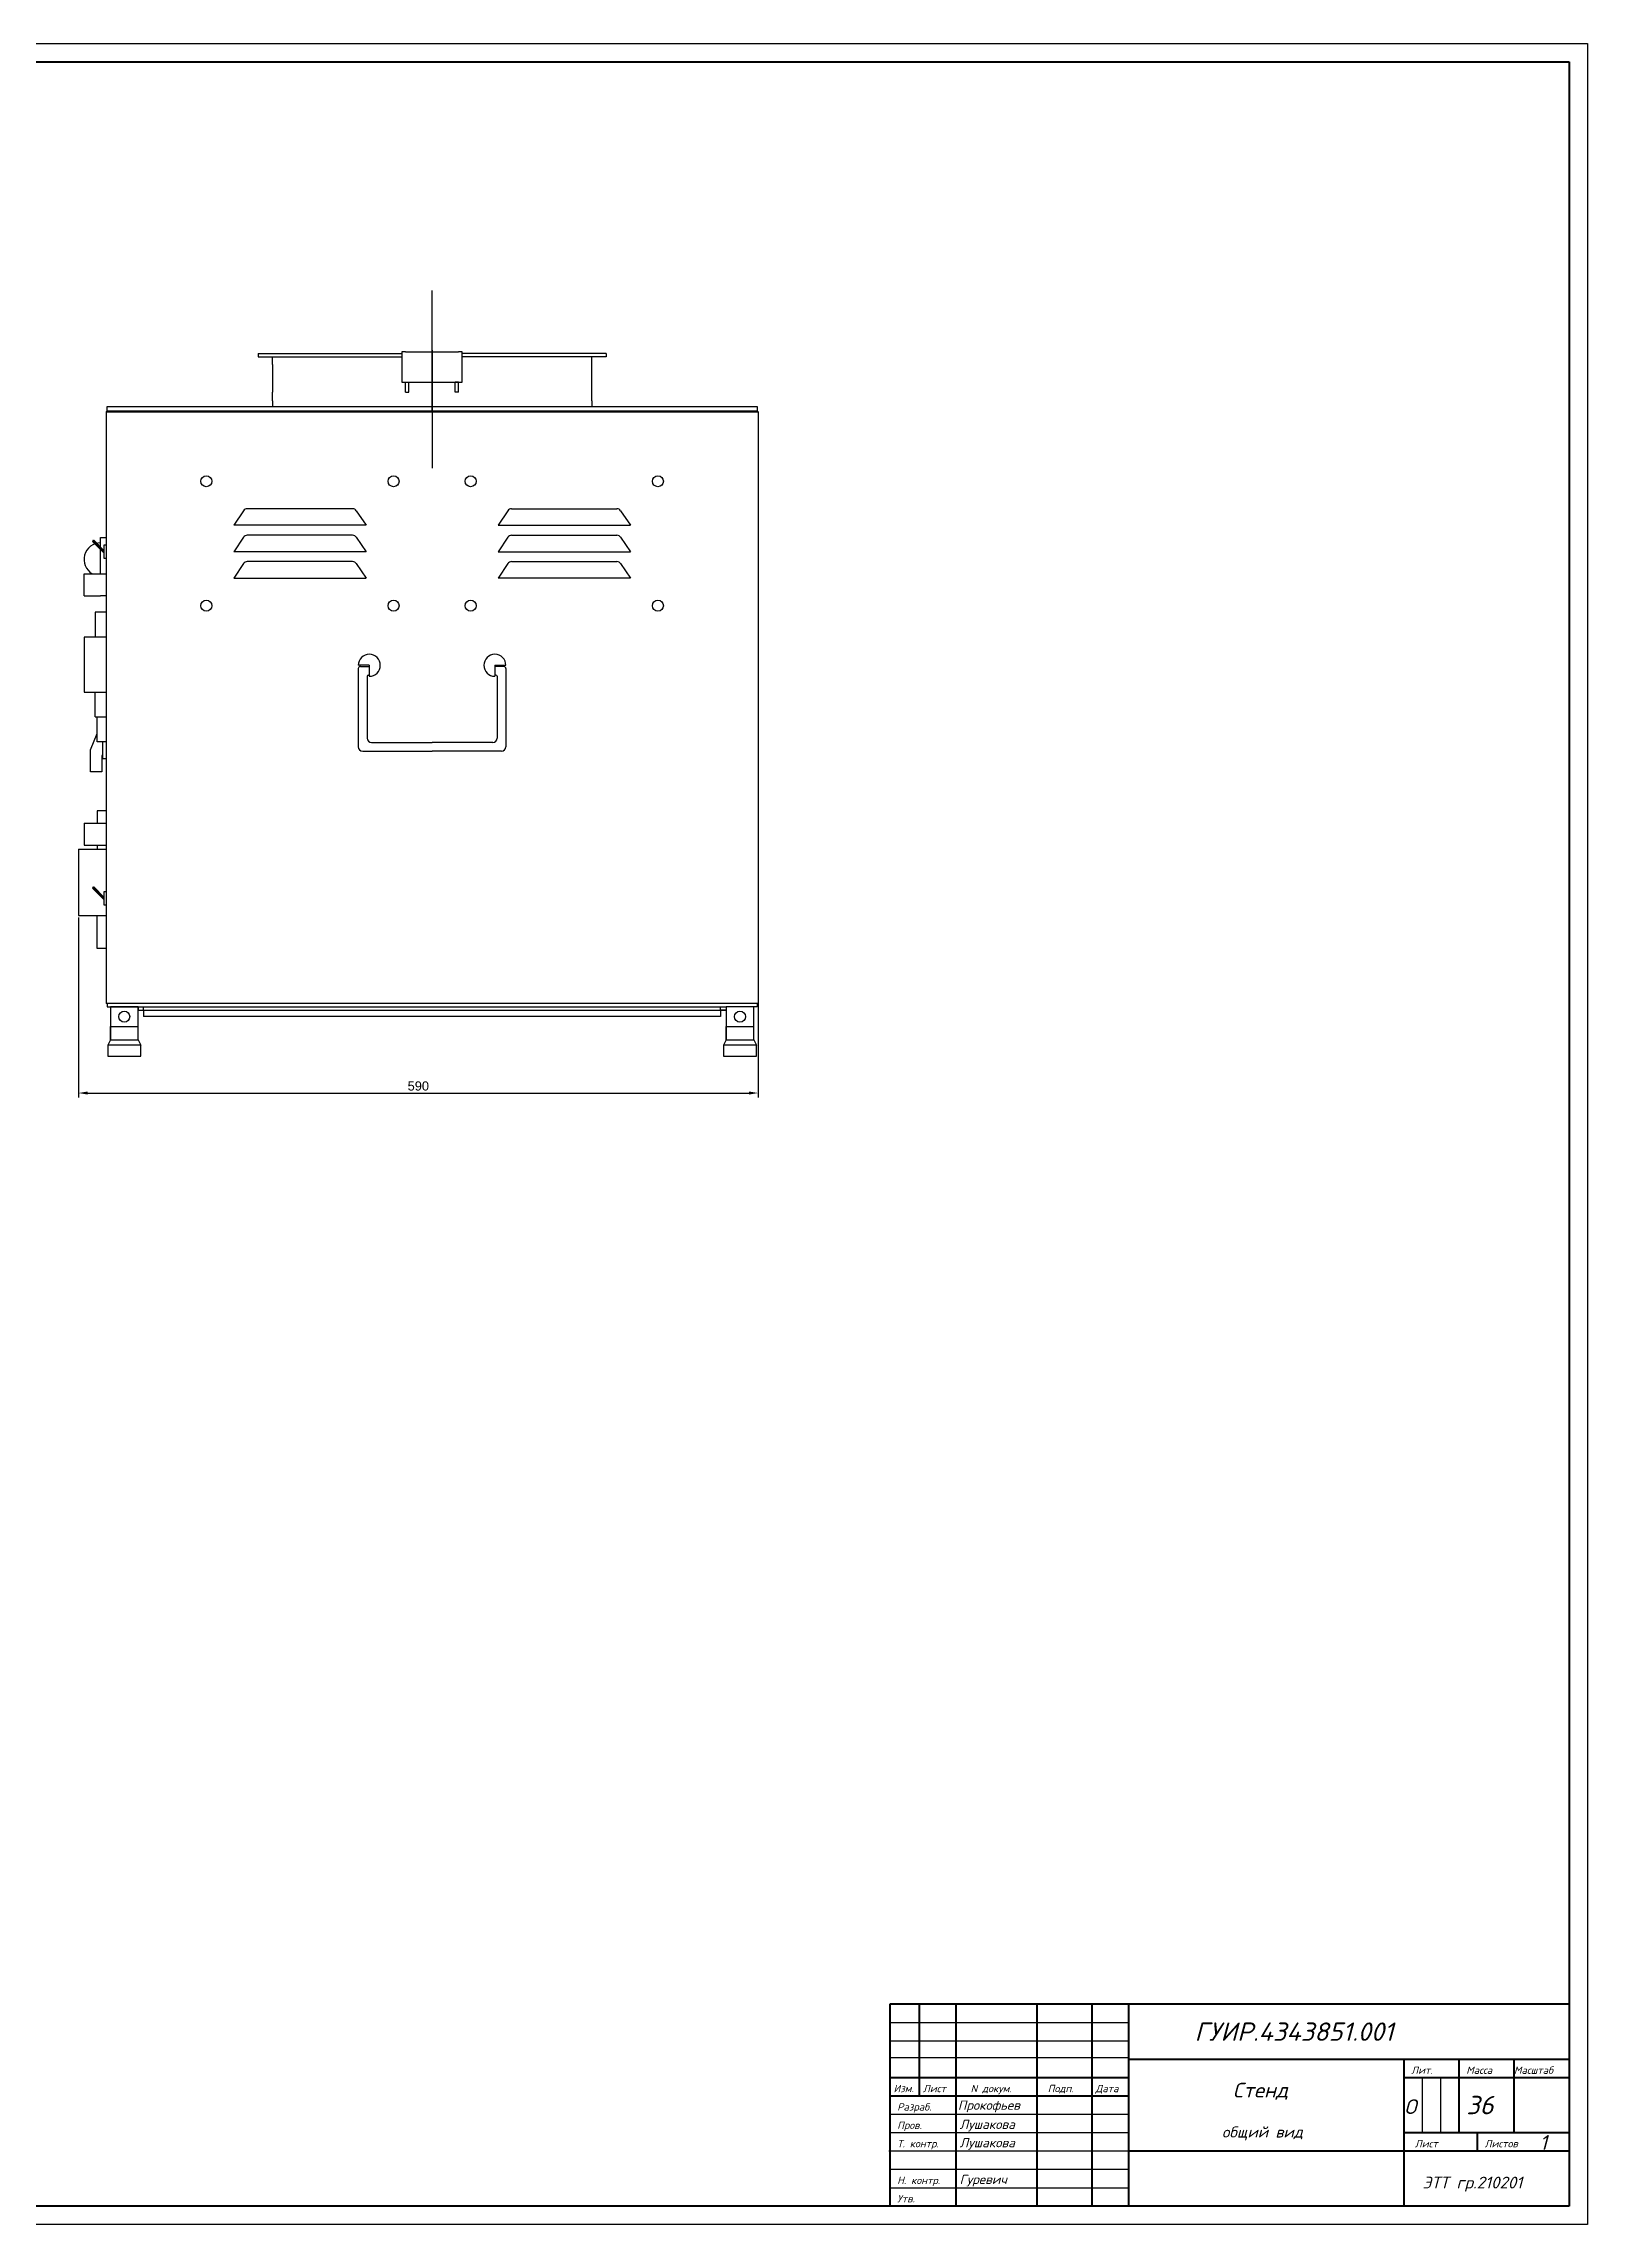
# Model space of a CAD drawing. Header units: millimetres. Extents: x -277308 to -276467, y 163232 to 163826.
# Drawn here: x -276888 to -276467, y 163232 to 163826 of the extents above; entities that cross this region are included whole.
import ezdxf

# ---------------------------------------------------------------- set-up
doc = ezdxf.new("R2010")
doc.units = ezdxf.units.MM
for name, color, linetype in [('Razmer', 3, 'Continuous'), ('РАМКА', 7, 'Continuous'), ('Текст', 3, 'Continuous')]:
    doc.layers.add(name, color=color, linetype=linetype)
doc.styles.add('ADRF1', font='romans', dxfattribs={"oblique": 15})
doc.styles.get("Standard").update_dxf_attribs({"font": 'arial.ttf'})
doc.dimstyles.new('ISO-25', dxfattribs={"dimtxt": 2.5, "dimasz": 2.5, "dimexe": 1.25, "dimexo": 0.625, "dimtad": 1, "dimtxsty": 'Standard', "dimcen": 2.5, "dimadec": 0, "dimazin": 0, "dimtfac": 1, "dimtmove": 0, "dimatfit": 3, "dimfxl": 1, "dimarcsym": 0})

# ---------------------------------------------------------------- blocks, each defined once
blk = doc.blocks.new('*D18')
at = {"color": 0, "lineweight": -2, "transparency": 16777216}
for p, q in [((-276878.2, 163587.83), (-276878.2, 163538.81)), ((-276693.1, 163587.83), (-276693.1, 163538.81)), ((-276875.7, 163540.06), (-276695.6, 163540.06))]:
    blk.add_line(p, q, dxfattribs=at)
at = {"color": 0, "transparency": 16777216}
for points in [[(-276875.7, 163540.47), (-276875.7, 163539.64), (-276878.2, 163540.06)], [(-276695.6, 163540.47), (-276695.6, 163539.64), (-276693.1, 163540.06)]]:
    blk.add_solid(points, dxfattribs=at)
at = {"layer": 'Defpoints', "color": 0, "transparency": 16777216}
for p in [(-276878.2, 163588.46), (-276693.1, 163588.46), (-276693.1, 163540.06)]:
    blk.add_point(p, dxfattribs=at)
at = {"color": 0, "transparency": 16777216, "insert": (-276785.65, 163541.96), "char_height": 2.5, "attachment_point": 5}
blk.add_mtext('590', dxfattribs=at)

msp = doc.modelspace()

# ---------------------------------------------------------------- linework, layer by layer
for p, q in [((-276781.897, 163725.856), (-276781.897, 163758.638)), ((-276781.897, 163742.442), (-276781.897, 163710.29)), ((-276829.297, 163741.456), (-276790.097, 163741.456)), ((-276829.297, 163741.456), (-276829.297, 163741.156)), ((-276829.297, 163741.456), (-276829.297, 163740.556)), ((-276829.297, 163740.556), (-276790.097, 163740.556)), ((-276825.397, 163738.456), (-276825.397, 163740.556)), ((-276825.397, 163738.456), (-276825.397, 163730.956)), ((-276789.097, 163741.956), (-276790.097, 163741.956)), ((-276790.097, 163741.956), (-276790.097, 163733.656)), ((-276789.097, 163741.956), (-276774.697, 163741.956)), ((-276781.897, 163730.956), (-276781.897, 163738.082)), ((-276773.697, 163741.956), (-276774.697, 163741.956)), ((-276773.697, 163733.656), (-276773.697, 163741.956)), ((-276734.497, 163741.456), (-276773.697, 163741.456)), ((-276734.497, 163740.556), (-276773.697, 163740.556)), ((-276738.397, 163730.956), (-276738.397, 163740.556)), ((-276734.497, 163741.456), (-276734.497, 163741.156)), ((-276734.497, 163741.456), (-276734.497, 163740.556)), ((-276825.397, 163728.556), (-276825.397, 163730.956)), ((-276790.097, 163733.656), (-276774.697, 163733.656)), ((-276789.097, 163733.656), (-276788.197, 163733.656)), ((-276789.097, 163732.731), (-276789.097, 163733.656)), ((-276789.097, 163730.956), (-276789.097, 163732.731)), ((-276789.097, 163730.956), (-276788.197, 163730.956)), ((-276788.197, 163730.956), (-276788.197, 163733.656)), ((-276774.697, 163733.656), (-276775.597, 163733.656)), ((-276775.597, 163730.956), (-276775.597, 163733.656)), ((-276774.697, 163730.956), (-276775.597, 163730.956)), ((-276774.697, 163730.956), (-276774.697, 163733.656)), ((-276774.697, 163733.656), (-276773.697, 163733.656)), ((-276738.397, 163728.556), (-276738.397, 163730.956)), ((-276870.697, 163725.556), (-276870.397, 163725.856)), ((-276870.697, 163725.556), (-276693.097, 163725.556)), ((-276870.697, 163725.556), (-276870.697, 163564.456)), ((-276870.397, 163725.856), (-276870.397, 163727.056)), ((-276870.397, 163727.056), (-276693.397, 163727.056)), ((-276870.397, 163725.856), (-276693.397, 163725.856)), ((-276870.397, 163725.856), (-276781.897, 163725.856)), ((-276870.397, 163725.556), (-276870.397, 163725.856)), ((-276825.397, 163728.556), (-276825.397, 163727.056)), ((-276781.897, 163727.056), (-276738.397, 163727.056)), ((-276781.897, 163725.556), (-276737.497, 163725.556)), ((-276738.397, 163728.556), (-276738.397, 163727.056)), ((-276693.397, 163727.056), (-276693.397, 163725.856)), ((-276693.397, 163725.556), (-276693.397, 163725.856)), ((-276693.097, 163725.556), (-276693.397, 163725.856)), ((-276693.097, 163725.556), (-276693.097, 163564.456)), ((-276693.097, 163725.556), (-276693.097, 163659.556)), ((-276833.254, 163698.655), (-276835.897, 163694.69)), ((-276799.897, 163694.69), (-276835.897, 163694.69)), ((-276832.897, 163699.19), (-276832.897, 163699.19)), ((-276803.54, 163699.19), (-276832.255, 163699.19)), ((-276802.541, 163698.655), (-276799.897, 163694.69)), ((-276761.254, 163698.655), (-276763.897, 163694.69)), ((-276763.897, 163694.69), (-276727.897, 163694.69)), ((-276760.255, 163699.19), (-276731.54, 163699.19)), ((-276730.897, 163699.19), (-276730.897, 163699.19)), ((-276730.541, 163698.655), (-276727.897, 163694.69)), ((-276871.297, 163687.217), (-276874.354, 163690.304)), ((-276871.297, 163687.517), (-276874.265, 163690.517)), ((-276873.965, 163690.517), (-276874.05, 163690.603)), ((-276871.297, 163687.817), (-276873.965, 163690.517)), ((-276872.197, 163681.517), (-276872.197, 163691.396)), ((-276872.197, 163691.396), (-276870.697, 163691.396)), ((-276870.697, 163689.317), (-276871.297, 163689.317)), ((-276871.297, 163689.317), (-276871.297, 163685.717)), ((-276833.254, 163691.455), (-276835.897, 163687.49)), ((-276803.54, 163691.99), (-276832.255, 163691.99)), ((-276802.541, 163691.455), (-276799.897, 163687.49)), ((-276761.254, 163691.455), (-276763.897, 163687.49)), ((-276760.255, 163691.99), (-276731.54, 163691.99)), ((-276730.541, 163691.455), (-276727.897, 163687.49)), ((-276871.297, 163685.717), (-276870.697, 163685.717)), ((-276799.897, 163687.49), (-276835.897, 163687.49)), ((-276833.254, 163684.255), (-276835.897, 163680.29)), ((-276803.54, 163684.79), (-276832.255, 163684.79)), ((-276802.541, 163684.255), (-276799.897, 163680.29)), ((-276763.897, 163687.49), (-276727.897, 163687.49)), ((-276761.254, 163684.255), (-276763.897, 163680.29)), ((-276760.255, 163684.79), (-276731.54, 163684.79)), ((-276730.541, 163684.255), (-276727.897, 163680.29)), ((-276876.697, 163675.517), (-276876.697, 163681.517)), ((-276876.697, 163681.517), (-276870.697, 163681.517)), ((-276835.897, 163680.29), (-276799.897, 163680.29)), ((-276727.897, 163680.29), (-276763.897, 163680.29)), ((-276876.697, 163675.517), (-276872.197, 163675.517)), ((-276870.697, 163671.017), (-276873.697, 163671.017)), ((-276873.697, 163671.017), (-276873.697, 163664.267)), ((-276870.697, 163675.517), (-276872.197, 163675.517)), ((-276870.697, 163664.267), (-276876.697, 163664.267)), ((-276876.697, 163664.267), (-276876.697, 163649.267)), ((-276798.997, 163656.556), (-276801.997, 163656.556)), ((-276801.997, 163655.656), (-276801.997, 163634.356)), ((-276801.397, 163656.256), (-276799.597, 163656.256)), ((-276799.597, 163656.256), (-276798.997, 163656.256)), ((-276799.597, 163653.556), (-276799.597, 163636.756)), ((-276799.297, 163653.856), (-276798.997, 163653.856)), ((-276799.297, 163653.856), (-276799.297, 163653.856)), ((-276798.997, 163656.556), (-276798.997, 163653.556)), ((-276764.797, 163656.556), (-276761.797, 163656.556)), ((-276764.797, 163656.556), (-276764.797, 163653.556)), ((-276764.197, 163656.256), (-276764.797, 163656.256)), ((-276764.497, 163653.856), (-276764.797, 163653.856)), ((-276764.497, 163653.856), (-276764.497, 163653.856)), ((-276762.397, 163656.256), (-276764.197, 163656.256)), ((-276764.197, 163653.556), (-276764.197, 163636.756)), ((-276761.797, 163655.656), (-276761.797, 163634.356)), ((-276876.697, 163649.267), (-276870.697, 163649.267)), ((-276873.697, 163642.517), (-276873.697, 163649.267)), ((-276873.697, 163642.517), (-276870.697, 163642.517)), ((-276873.097, 163635.737), (-276873.097, 163642.517)), ((-276874.897, 163633.517), (-276873.097, 163638.017)), ((-276870.697, 163635.737), (-276873.097, 163635.737)), ((-276871.597, 163631.117), (-276871.597, 163635.737)), ((-276798.397, 163635.556), (-276781.897, 163635.556)), ((-276765.397, 163635.556), (-276781.897, 163635.556)), ((-276874.897, 163627.517), (-276874.897, 163633.517)), ((-276871.597, 163632.017), (-276871.897, 163632.017)), ((-276871.897, 163632.017), (-276871.897, 163627.517)), ((-276870.697, 163631.117), (-276871.597, 163631.117)), ((-276800.797, 163633.156), (-276781.897, 163633.156)), ((-276762.997, 163633.156), (-276781.897, 163633.156)), ((-276871.897, 163627.517), (-276874.897, 163627.517)), ((-276876.697, 163613.598), (-276876.697, 163607.598)), ((-276876.697, 163613.598), (-276870.697, 163613.598)), ((-276870.697, 163616.956), (-276873.097, 163616.956)), ((-276873.097, 163616.956), (-276873.097, 163613.598)), ((-276878.197, 163606.456), (-276878.197, 163588.456)), ((-276878.197, 163606.456), (-276870.697, 163606.456)), ((-276876.697, 163607.598), (-276870.697, 163607.598)), ((-276873.097, 163607.598), (-276873.097, 163606.456)), ((-276871.297, 163592.789), (-276874.354, 163595.876)), ((-276871.297, 163593.089), (-276874.265, 163596.089)), ((-276873.965, 163596.089), (-276874.05, 163596.176)), ((-276871.297, 163593.389), (-276873.965, 163596.089)), ((-276870.697, 163594.889), (-276871.297, 163594.889)), ((-276871.297, 163594.889), (-276871.297, 163591.289)), ((-276878.197, 163588.456), (-276870.697, 163588.456)), ((-276873.097, 163579.456), (-276873.097, 163588.456)), ((-276871.297, 163593.089), (-276871.297, 163593.389)), ((-276871.297, 163593.089), (-276871.297, 163592.789)), ((-276871.297, 163593.089), (-276871.297, 163592.789)), ((-276871.297, 163591.289), (-276870.697, 163591.289)), ((-276870.697, 163579.456), (-276873.097, 163579.456)), ((-276870.697, 163579.456), (-276872.197, 163579.456)), ((-276693.097, 163564.456), (-276870.697, 163564.456)), ((-276828.761, 163564.456), (-276870.697, 163564.456)), ((-276870.397, 163564.456), (-276870.397, 163563.556)), ((-276693.097, 163564.456), (-276705.097, 163564.456)), ((-276693.097, 163564.456), (-276693.397, 163564.456)), ((-276693.397, 163564.456), (-276693.397, 163563.556)), ((-276870.397, 163563.556), (-276869.497, 163563.556)), ((-276870.397, 163563.556), (-276701.797, 163563.556)), ((-276869.497, 163563.556), (-276869.497, 163554.556)), ((-276861.997, 163563.556), (-276869.497, 163563.556)), ((-276869.497, 163554.556), (-276869.497, 163558.156)), ((-276869.497, 163558.156), (-276861.997, 163558.156)), ((-276861.997, 163554.556), (-276861.997, 163563.556)), ((-276861.997, 163563.556), (-276828.761, 163563.556)), ((-276861.997, 163563.556), (-276861.997, 163562.656)), ((-276861.997, 163562.656), (-276828.761, 163562.656)), ((-276861.997, 163562.656), (-276860.497, 163562.656)), ((-276860.497, 163562.656), (-276860.497, 163563.556)), ((-276860.497, 163562.656), (-276701.797, 163562.656)), ((-276860.497, 163562.656), (-276860.497, 163560.856)), ((-276703.297, 163560.856), (-276860.497, 163560.856)), ((-276828.761, 163560.856), (-276860.497, 163560.856)), ((-276703.297, 163562.656), (-276703.297, 163563.556)), ((-276701.797, 163562.656), (-276703.297, 163562.656)), ((-276703.297, 163562.656), (-276703.297, 163560.856)), ((-276701.797, 163563.556), (-276701.797, 163554.556)), ((-276694.297, 163563.556), (-276701.797, 163563.556)), ((-276701.797, 163554.556), (-276701.797, 163558.156)), ((-276701.797, 163558.156), (-276694.297, 163558.156)), ((-276694.297, 163554.556), (-276694.297, 163563.556)), ((-276693.397, 163563.556), (-276694.297, 163563.556)), ((-276869.497, 163554.556), (-276870.247, 163553.056)), ((-276861.247, 163553.056), (-276870.247, 163553.056)), ((-276870.247, 163553.056), (-276870.247, 163550.056)), ((-276869.497, 163554.556), (-276861.997, 163554.556)), ((-276869.497, 163554.556), (-276865.747, 163554.556)), ((-276861.997, 163554.556), (-276861.247, 163553.056)), ((-276861.247, 163550.056), (-276861.247, 163553.056)), ((-276701.797, 163554.556), (-276702.547, 163553.056)), ((-276693.547, 163553.056), (-276702.547, 163553.056)), ((-276702.547, 163553.056), (-276702.547, 163550.056)), ((-276701.797, 163554.556), (-276694.297, 163554.556)), ((-276701.797, 163554.556), (-276698.047, 163554.556)), ((-276694.297, 163554.556), (-276693.547, 163553.056)), ((-276693.547, 163550.056), (-276693.547, 163553.056)), ((-276870.247, 163550.056), (-276861.247, 163550.056)), ((-276702.547, 163550.056), (-276693.547, 163550.056))]:
    msp.add_line(p, q)
for centre in [(-276843.397, 163706.69), (-276792.397, 163706.69), (-276771.397, 163706.69), (-276720.397, 163706.69), (-276843.397, 163672.79), (-276792.397, 163672.79), (-276771.397, 163672.79), (-276720.397, 163672.79), (-276865.747, 163560.856), (-276698.047, 163560.856)]:
    msp.add_circle(centre, 1.5)
for centre, radius, start, end in [((-276832.255, 163697.99), 1.2, 90, 146.309932), ((-276803.54, 163697.99), 1.2, 33.690068, 90), ((-276760.255, 163697.99), 1.2, 90, 146.309932), ((-276731.54, 163697.99), 1.2, 33.690068, 90), ((-276872.197, 163685.396), 4.5, 90, 239.538348), ((-276874.054, 163690.303), 0.3, 89.347272, 179.958959), ((-276832.255, 163690.79), 1.2, 90, 146.309932), ((-276803.54, 163690.79), 1.2, 33.690068, 90), ((-276760.255, 163690.79), 1.2, 90, 146.309932), ((-276731.54, 163690.79), 1.2, 33.690068, 90), ((-276832.255, 163683.59), 1.2, 90, 146.309932), ((-276803.54, 163683.59), 1.2, 33.690068, 90), ((-276760.255, 163683.59), 1.2, 90, 146.309932), ((-276731.54, 163683.59), 1.2, 33.690068, 90), ((-276798.997, 163656.556), 3, 270, 180), ((-276764.797, 163656.556), 3, 0, 270), ((-276801.397, 163655.656), 0.6, 90, 180), ((-276799.297, 163653.556), 0.3, 90, 180), ((-276764.497, 163653.556), 0.3, 0, 90), ((-276762.397, 163655.656), 0.6, 0, 90), ((-276798.397, 163636.756), 1.2, 180, 270), ((-276765.397, 163636.756), 1.2, 270, 0), ((-276800.797, 163634.356), 1.2, 180, 270), ((-276762.997, 163634.356), 1.2, 270, 0), ((-276874.054, 163595.876), 0.3, 89.347272, 179.958959)]:
    msp.add_arc(centre, radius, start, end)
at = {"layer": 'Razmer', "color": 7}
for p, q in [((-277308.213, 163825.896), (-276467.213, 163825.896)), ((-276467.213, 163825.896), (-276467.213, 163231.896)), ((-276467.213, 163231.896), (-277288.213, 163231.896)), ((-276467.213, 163236.896), (-276467.213, 163231.896))]:
    msp.add_line(p, q, dxfattribs=at)
at = {"layer": 'РАМКА', "color": 7, "lineweight": 60}
for p, q in [((-277288.213, 163820.896), (-276472.213, 163820.896)), ((-276472.213, 163820.896), (-276472.213, 163236.896)), ((-276657.213, 163291.896), (-276657.213, 163236.896)), ((-276472.213, 163291.896), (-276657.213, 163291.896)), ((-276649.213, 163291.896), (-276649.213, 163266.896)), ((-276639.213, 163291.896), (-276639.213, 163236.896)), ((-276617.213, 163291.896), (-276617.213, 163236.896)), ((-276602.213, 163291.896), (-276602.213, 163236.896)), ((-276592.213, 163291.896), (-276592.213, 163236.896)), ((-276592.213, 163276.896), (-276472.213, 163276.896)), ((-276517.213, 163276.896), (-276517.213, 163236.896)), ((-276502.213, 163276.896), (-276502.213, 163256.896)), ((-276487.213, 163276.896), (-276487.213, 163256.896)), ((-276657.213, 163271.896), (-276592.213, 163271.896)), ((-276657.213, 163266.896), (-276592.213, 163266.896)), ((-276517.213, 163271.896), (-276472.213, 163271.896)), ((-276517.213, 163256.896), (-276472.213, 163256.896)), ((-276497.213, 163256.896), (-276497.213, 163251.896)), ((-276592.213, 163251.896), (-276472.213, 163251.896)), ((-276472.213, 163236.896), (-277288.213, 163236.896))]:
    msp.add_line(p, q, dxfattribs=at)
at = {"layer": 'РАМКА', "color": 7}
for p, q in [((-276657.213, 163286.896), (-276592.213, 163286.896)), ((-276657.213, 163281.896), (-276592.213, 163281.896)), ((-276657.168, 163277.382), (-276592.168, 163277.382)), ((-276512.213, 163271.896), (-276512.213, 163256.896)), ((-276507.213, 163271.896), (-276507.213, 163256.896)), ((-276657.213, 163261.896), (-276592.213, 163261.896)), ((-276657.213, 163256.896), (-276592.213, 163256.896)), ((-276657.491, 163251.896), (-276592.491, 163251.896)), ((-276657.213, 163246.896), (-276592.213, 163246.896)), ((-276657.213, 163241.896), (-276592.213, 163241.896))]:
    msp.add_line(p, q, dxfattribs=at)

# ---------------------------------------------------------------- texts
at = {"layer": 'Razmer', "color": 7, "style": 'ADRF1', "oblique": 15}
for s, height, p in [('Cтенд', 4, (-276563.922, 163266.468)), ('общий вид', 3, (-276566.742, 163255.559))]:
    msp.add_text(s, height=height, dxfattribs=at).set_placement(p)
at = {"layer": 'РАМКА', "color": 7, "style": 'ADRF1', "oblique": 15}
for s, p in [('Лит.', (-276515.213, 163272.896)), ('Масса', (-276500.213, 163272.896)), ('Масштаб', (-276487.213, 163272.896)), ('Изм.', (-276656.213, 163267.896)), ('Лист', (-276648.213, 163267.896)), ('N докум.', (-276635.213, 163267.896)), ('Подп.', (-276614.213, 163267.896)), ('Дата', (-276601.213, 163267.896)), ('Разраб.', (-276655.213, 163262.896)), ('Пров.', (-276655.213, 163257.896)), ('Т. контр.', (-276655.213, 163252.896)), ('Лист', (-276514.213, 163252.896)), ('Листов', (-276495.213, 163252.896)), ('Н. контр.', (-276655.213, 163242.896)), ('Утв.', (-276655.213, 163237.896))]:
    msp.add_text(s, height=2, dxfattribs=at).set_placement(p)
at = {"layer": 'Текст', "color": 7, "style": 'ADRF1', "oblique": 15}
for s, height, p in [('ГУИР.4343851.001', 5, (-276574.213, 163281.896)), ('36', 5, (-276500.213, 163261.896)), ('Прокофьев', 2.5, (-276638.682, 163263.114)), ('О', 4, (-276517.079, 163261.966)), ('Лушакова', 2.5, (-276638.213, 163257.896)), ('Лушакова', 2.5, (-276638.213, 163252.896)), ('1', 4, (-276480.226, 163252.229)), ('Гуревич', 2.5, (-276638.213, 163242.896)), ('ЭТТ гр.210201', 3.2, (-276512.106, 163241.693))]:
    msp.add_text(s, height=height, dxfattribs=at).set_placement(p)

# ---------------------------------------------------------------- dimensions: what is measured, and where the dimension line sits
dim = msp.add_linear_dim(base=(-276693.097, 163540.056), p1=(-276878.197, 163588.456), p2=(-276693.097, 163588.456), text='590', dimstyle='ISO-25')
dim.commit()
dim.dimension.update_dxf_attribs({"geometry": '*D18', "text_midpoint": (-276785.647, 163541.958)})

doc.saveas('drawing.dxf')
